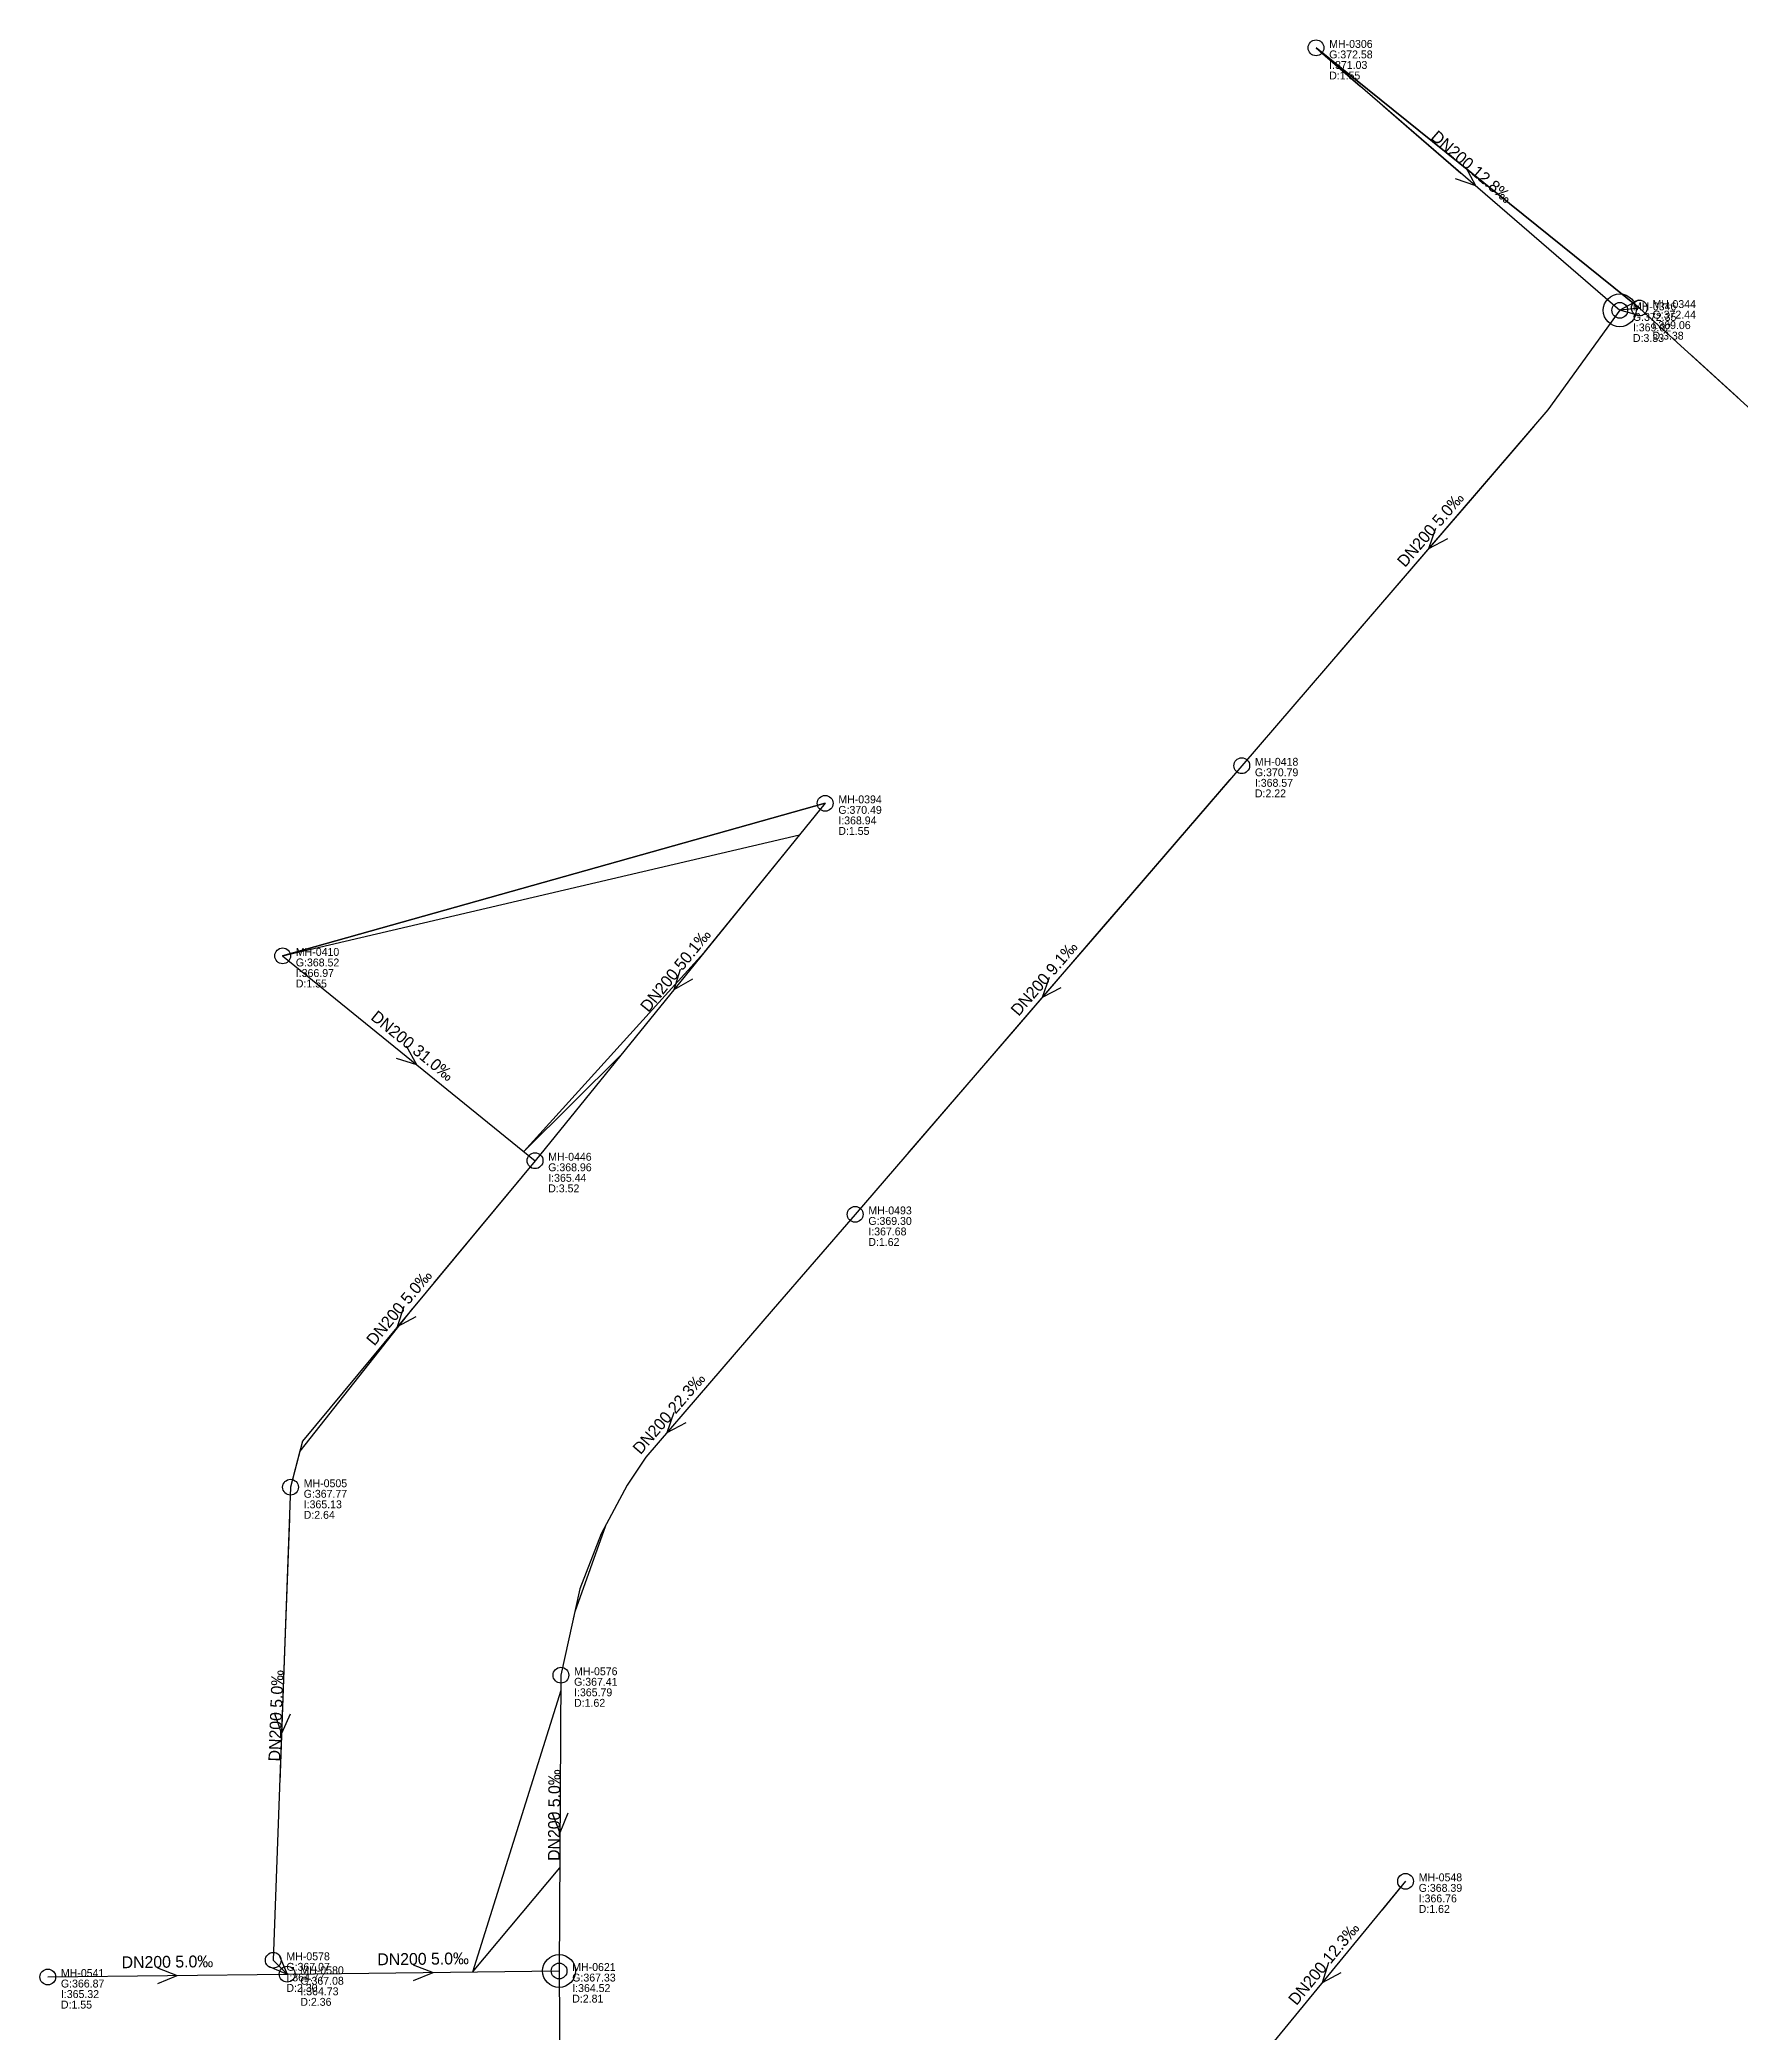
# Model space of a CAD drawing. Header units: metres. Extents: x 449901 to 451990, y 2566737 to 2570846.
# Drawn here: x 451262 to 451520.4, y 2569496.9 to 2569799.7 of the extents above; entities that cross this region are included whole.
import ezdxf
from ezdxf.enums import TextEntityAlignment as Align

# ---------------------------------------------------------------- set-up
doc = ezdxf.new("R2010")
doc.units = ezdxf.units.M
for name, color, linetype in [('SEW-DROP', 6, 'Continuous'), ('SEW-LABEL', 2, 'Continuous'), ('SEW-MH', 7, 'Continuous'), ('SEW-MH-LABEL', 8, 'Continuous'), ('SEW-PIPE-DN200', 3, 'Continuous'), ('SEW-RIDER', 8, 'Continuous')]:
    doc.layers.add(name, color=color, linetype=linetype)

msp = doc.modelspace()

# ---------------------------------------------------------------- linework, layer by layer
at = {"layer": 'SEW-DROP'}
for centre in [(451502.07, 2569758.59), (451340.87, 2569506.21)]:
    msp.add_circle(centre, 2.5, dxfattribs=at)
at = {"layer": 'SEW-LABEL'}
for p, q in [((451477.07, 2569778.61), (451480.13, 2569777.55)), ((451478.64, 2569780.42), (451480.13, 2569777.55)), ((451504.91, 2569760.13), (451502.07, 2569758.59)), ((451505.19, 2569757.75), (451502.07, 2569758.59)), ((451474.05, 2569725.41), (451473, 2569722.35)), ((451475.87, 2569723.84), (451473, 2569722.35)), ((451359.28, 2569658.43), (451358.32, 2569655.34)), ((451361.14, 2569656.92), (451358.32, 2569655.34)), ((451415.33, 2569657.2), (451414.28, 2569654.15)), ((451417.14, 2569655.64), (451414.28, 2569654.15)), ((451316.12, 2569644.93), (451319.21, 2569643.97)), ((451317.63, 2569646.79), (451319.21, 2569643.97)), ((451317.27, 2569607.18), (451316.28, 2569604.1)), ((451319.12, 2569605.65), (451316.28, 2569604.1)), ((451358.31, 2569591.08), (451357.26, 2569588.02)), ((451360.12, 2569589.51), (451357.26, 2569588.02)), ((451297.6, 2569545.33), (451298.69, 2569542.28)), ((451300, 2569545.24), (451298.69, 2569542.28)), ((451339.82, 2569530.19), (451341, 2569527.19)), ((451342.22, 2569530.18), (451341, 2569527.19)), ((451298.27, 2569508.69), (451299.55, 2569505.72)), ((451279.84, 2569506.69), (451282.85, 2569505.53)), ((451279.87, 2569504.29), (451282.85, 2569505.53)), ((451296.58, 2569506.99), (451299.55, 2569505.72)), ((451318.7, 2569507.15), (451321.71, 2569505.98)), ((451318.72, 2569504.75), (451321.71, 2569505.98)), ((451457.8, 2569507.48), (451456.82, 2569504.4)), ((451459.66, 2569505.95), (451456.82, 2569504.4))]:
    msp.add_line(p, q, dxfattribs=at)
at = {"layer": 'SEW-MH'}
for centre in [(451455.91, 2569798.48), (451505.05, 2569758.94), (451502.07, 2569758.59), (451444.62, 2569689.38), (451381.31, 2569683.67), (451298.86, 2569660.48), (451337.22, 2569629.35), (451385.87, 2569621.2), (451300.06, 2569579.73), (451341.15, 2569551.16), (451469.52, 2569519.84), (451297.43, 2569507.84), (451263.16, 2569505.3), (451299.55, 2569505.72), (451340.87, 2569506.21)]:
    msp.add_circle(centre, 1.2, dxfattribs=at)
at = {"layer": 'SEW-PIPE-DN200'}
for points in [[(451455.91, 2569798.48), (451502.07, 2569758.59)], [(451502.07, 2569758.59), (451491.16, 2569743.45), (451444.62, 2569689.38)], [(451505.05, 2569758.94), (451502.07, 2569758.59)], [(451562.76, 2569706.46), (451561.18, 2569707.81), (451505.05, 2569758.94)], [(451444.62, 2569689.38), (451424.55, 2569666.08), (451416.68, 2569656.94), (451385.87, 2569621.2)], [(451381.31, 2569683.67), (451337.22, 2569629.35)], [(451298.86, 2569660.48), (451337.22, 2569629.35)], [(451337.22, 2569629.35), (451301.87, 2569586.74), (451300.06, 2569579.73)], [(451385.87, 2569621.2), (451373.43, 2569606.78), (451354.03, 2569584.28), (451351.24, 2569580.05), (451347.26, 2569572.67), (451344, 2569564.3), (451341.15, 2569551.16), (451341.15, 2569551.16)], [(451300.06, 2569579.73), (451297.43, 2569507.84)], [(451341.15, 2569551.16), (451340.87, 2569506.21)], [(451469.52, 2569519.84), (451446.03, 2569491.27), (451446.03, 2569491.27)], [(451263.16, 2569505.3), (451299.55, 2569505.72)], [(451297.43, 2569507.84), (451299.55, 2569505.72)], [(451299.55, 2569505.72), (451340.87, 2569506.21)], [(451340.87, 2569506.21), (451341.12, 2569466.27)]]:
    msp.add_lwpolyline(points, dxfattribs=at)
at = {"layer": 'SEW-RIDER'}
for points in [[(451455.91, 2569798.48), (451455.91, 2569798.48), (451505.05, 2569758.94)], [(451505.05, 2569758.94), (451455.91, 2569798.48), (451505.05, 2569758.94)], [(451456.52, 2569797.95), (451462.27, 2569792.98), (451462.8, 2569792.52)], [(451466.11, 2569789.66), (451470.37, 2569785.99), (451477.93, 2569779.45)], [(451505.05, 2569758.94), (451505.05, 2569758.94), (451505.05, 2569758.94)], [(451520.05, 2569745.28), (451512.71, 2569751.96)], [(451489.12, 2569741.08), (451479.33, 2569729.71), (451475.43, 2569725.17)], [(451475.42, 2569725.17), (451459.12, 2569706.23), (451459.11, 2569706.22)], [(451442.81, 2569687.28), (451442.8, 2569687.27), (451426.5, 2569668.33)], [(451381.31, 2569683.67), (451381.31, 2569683.67), (451298.86, 2569660.48)], [(451298.86, 2569660.48), (451298.86, 2569660.48), (451381.31, 2569683.67)], [(451381.31, 2569683.67), (451381.31, 2569683.67), (451381.31, 2569683.67)], [(451381.31, 2569683.67), (451381.31, 2569683.67), (451381.31, 2569683.67)], [(451298.86, 2569660.48), (451377.43, 2569678.9), (451362.94, 2569661.04)], [(451426.49, 2569668.32), (451423.88, 2569665.3), (451410.2, 2569649.42)], [(451362.85, 2569660.93), (451335.5, 2569630.75), (451350.26, 2569645.41)], [(451410.18, 2569649.39), (451393.87, 2569630.49), (451393.85, 2569630.46)], [(451334.55, 2569626.13), (451334.49, 2569626.06), (451321.79, 2569610.74)], [(451318.54, 2569606.83), (451301.48, 2569585.23), (451300.06, 2569579.73)], [(451299.89, 2569575), (451299.15, 2569554.84), (451298.42, 2569534.86)], [(451347.9, 2569573.86), (451343.24, 2569560.79), (451343.02, 2569559.78)], [(451341.14, 2569548.82), (451327.7, 2569506.05), (451340.97, 2569521.9)], [(451469.52, 2569519.84), (451465.95, 2569515.49)], [(451469.52, 2569519.84), (451469.52, 2569519.84), (451469.52, 2569519.84)]]:
    msp.add_lwpolyline(points, dxfattribs=at)

# ---------------------------------------------------------------- texts
at = {"layer": 'SEW-LABEL'}
for s, rotation, p in [('DN200 12.8‰', -40.8317, (451478.99, 2569779.73)), ('DN200 5.0‰', 49.277, (451473.98, 2569724.69)), ('DN200 50.1‰', 50.9363, (451359.26, 2569657.71)), ('DN200 9.1‰', 49.2296, (451415.26, 2569656.48)), ('DN200 31.0‰', -39.0634, (451318.04, 2569646.12)), ('DN200 5.0‰', 50.324, (451317.24, 2569606.46)), ('DN200 22.3‰', 49.2295, (451358.24, 2569590.36)), ('DN200 5.0‰', 87.8989, (451298.74, 2569544.98)), ('DN200 5.0‰', 89.6377, (451341.01, 2569529.89)), ('DN200 12.3‰', 50.5722, (451457.78, 2569506.76)), ('DN200 5.0‰', 0.6722, (451281.35, 2569506.71)), ('DN200 5.0‰', 0.6721, (451320.21, 2569507.16))]:
    msp.add_text(s, height=1.8, rotation=rotation, dxfattribs=at).set_placement(p, align=Align.CENTER)
at = {"layer": 'SEW-MH-LABEL'}
for s, p in [('MH-0306', (451457.91, 2569798.48)), ('G:372.58', (451457.91, 2569796.88)), ('I:371.03', (451457.91, 2569795.28)), ('D:1.55', (451457.91, 2569793.68)), ('MH-0344', (451507.05, 2569758.94)), ('G:372.35', (451504.07, 2569756.99)), ('MH-0346', (451504.07, 2569758.59)), ('G:372.44', (451507.05, 2569757.34)), ('I:369.06', (451507.05, 2569755.74)), ('D:3.33', (451504.07, 2569753.79)), ('I:369.02', (451504.07, 2569755.39)), ('D:3.38', (451507.05, 2569754.14)), ('MH-0418', (451446.62, 2569689.38)), ('G:370.79', (451446.62, 2569687.78)), ('I:368.57', (451446.62, 2569686.18)), ('MH-0394', (451383.31, 2569683.67)), ('D:2.22', (451446.62, 2569684.58)), ('G:370.49', (451383.31, 2569682.07)), ('I:368.94', (451383.31, 2569680.47)), ('D:1.55', (451383.31, 2569678.87)), ('G:368.52', (451300.86, 2569658.88)), ('MH-0410', (451300.86, 2569660.48)), ('D:1.55', (451300.86, 2569655.68)), ('I:366.97', (451300.86, 2569657.28)), ('MH-0446', (451339.22, 2569629.35)), ('G:368.96', (451339.22, 2569627.75)), ('I:365.44', (451339.22, 2569626.15)), ('D:3.52', (451339.22, 2569624.55)), ('G:369.30', (451387.87, 2569619.6)), ('MH-0493', (451387.87, 2569621.2)), ('D:1.62', (451387.87, 2569616.4)), ('I:367.68', (451387.87, 2569618)), ('G:367.77', (451302.06, 2569578.13)), ('MH-0505', (451302.06, 2569579.73)), ('D:2.64', (451302.06, 2569574.93)), ('I:365.13', (451302.06, 2569576.53)), ('MH-0576', (451343.15, 2569551.16)), ('G:367.41', (451343.15, 2569549.56)), ('I:365.79', (451343.15, 2569547.96)), ('D:1.62', (451343.15, 2569546.36)), ('MH-0548', (451471.52, 2569519.84)), ('G:368.39', (451471.52, 2569518.24)), ('I:366.76', (451471.52, 2569516.64)), ('D:1.62', (451471.52, 2569515.04)), ('MH-0578', (451299.43, 2569507.84)), ('MH-0541', (451265.16, 2569505.3)), ('G:367.07', (451299.43, 2569506.24)), ('I:364.77', (451299.43, 2569504.64)), ('MH-0580', (451301.55, 2569505.72)), ('G:367.33', (451342.87, 2569504.61)), ('MH-0621', (451342.87, 2569506.21)), ('G:366.87', (451265.16, 2569503.7)), ('I:365.32', (451265.16, 2569502.1)), ('D:2.30', (451299.43, 2569503.04)), ('G:367.08', (451301.55, 2569504.12)), ('I:364.73', (451301.55, 2569502.52)), ('D:2.81', (451342.87, 2569501.41)), ('I:364.52', (451342.87, 2569503.01)), ('D:1.55', (451265.16, 2569500.5)), ('D:2.36', (451301.55, 2569500.92))]:
    msp.add_text(s, height=1.2, dxfattribs=at).set_placement(p)

doc.saveas('drawing.dxf')
